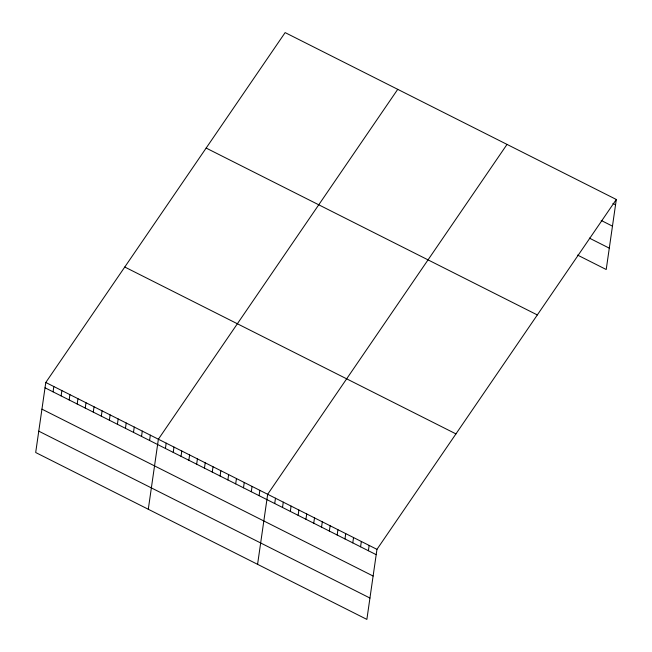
<?xml version="1.0" encoding="UTF-8"?>
<svg xmlns="http://www.w3.org/2000/svg" width="652" height="652" viewBox="0 0 652 652"><rect width="100%" height="100%" fill="white"/><g stroke="black" fill="none" stroke-linecap="round" stroke-linejoin="round"><path stroke-width="0.98" d="M45.787 382.479L35.689 452.521L366.864 619.4L376.962 549.359L616.311 199.479L285.136 32.6L45.787 382.479L376.962 549.359M53.065 391.844L53.823 386.53M61.101 395.894L61.867 390.589M69.145 399.945L69.911 394.639M77.189 404.004L77.955 398.69M85.233 408.054L85.999 402.74M93.277 412.105L94.043 406.799M101.321 416.155L102.087 410.85M109.365 420.214L110.123 414.9M117.401 424.265L118.167 418.959M125.445 428.315L126.211 423.009M133.489 432.374L134.255 427.06M141.533 436.424L142.299 431.111M149.577 440.475L150.343 435.169M148.289 509.261L158.379 439.22L397.736 89.34M165.421 448.462L166.187 443.156M173.228 452.398L173.994 447.085M181.036 456.327L181.802 451.021M188.844 460.263L189.61 454.957M196.651 464.2L197.417 458.886M204.459 468.128L205.217 462.822M212.259 472.064L213.025 466.759M220.066 476.001L220.832 470.687M227.874 479.929L228.64 474.623M235.682 483.865L236.448 478.552M243.489 487.802L244.255 482.488M251.289 491.73L252.055 486.425M259.097 495.667L259.863 490.353M257.581 564.33L267.67 494.289L507.02 144.41M274.712 503.531L275.478 498.226M282.52 507.468L283.286 502.154M290.327 511.396L291.085 506.091M298.127 515.333L298.893 510.027M305.935 519.269L306.701 513.955M313.742 523.197L314.508 517.892M321.55 527.134L322.316 521.828M329.358 531.07L330.124 525.756M337.165 534.999L337.923 529.693M344.965 538.935L345.731 533.629M352.773 542.871L353.539 537.558M360.58 546.8L361.347 541.494M368.388 550.736L369.154 545.431M616.311 199.479L606.213 269.52L577.591 255.095M612.945 203.481L615.545 204.785M601.193 220.466L612.464 226.146M589.343 238.102L609.294 248.159M206.146 148.061L537.321 314.94M124.768 267.018L455.944 433.898M45.021 387.793L376.196 554.673M41.94 409.154L373.115 576.034M38.77 431.159L369.945 598.039"/></g></svg>
